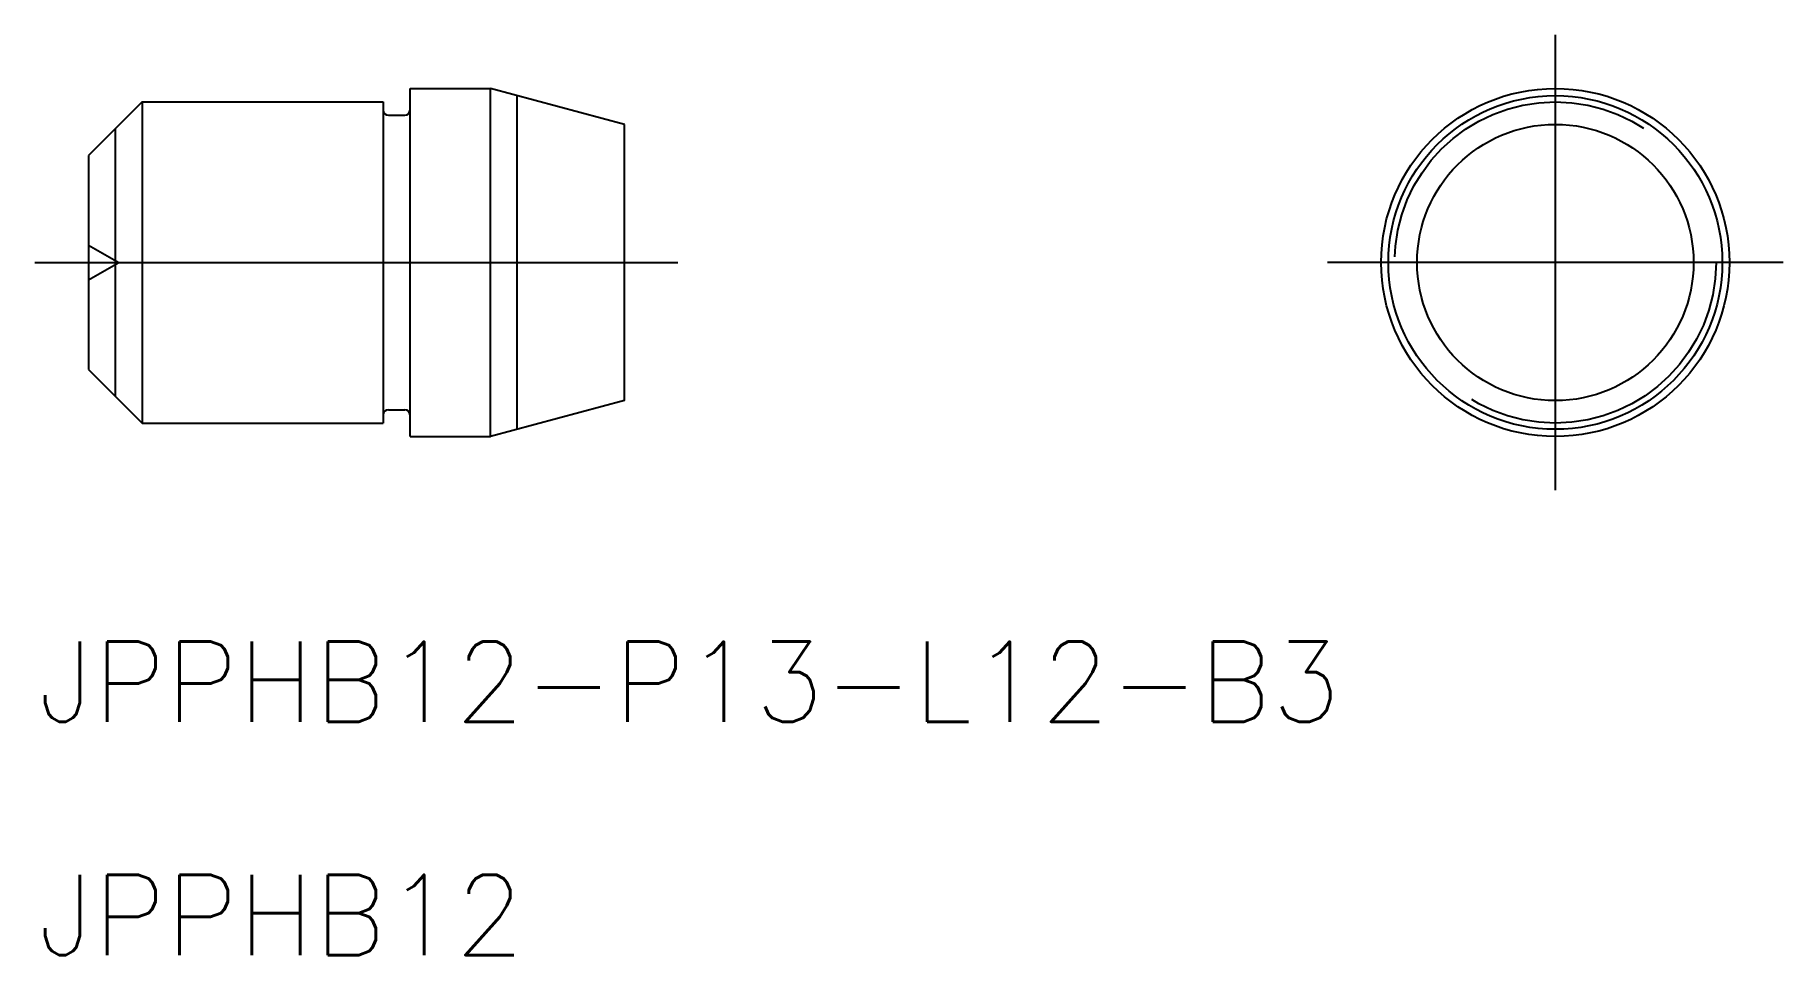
# Model space of a CAD drawing. Extents: x -56.7 to 8.5, y -25.9 to 8.5.
import ezdxf

# ---------------------------------------------------------------- set-up
doc = ezdxf.new("R2010")
doc.units = 0
doc.linetypes.add('CENTER', pattern=[50.8, 31.75, -6.35, 6.35, -6.35])
doc.linetypes.add('DASHED', pattern=[19.05, 12.7, -6.35])
doc.layers.get('0').update_dxf_attribs({"linetype": 'CONTINUOUS'})
doc.layers.add('CENTER', color=1, linetype='CENTER')
doc.styles.get("Standard").update_dxf_attribs({"font": 'txt.shx', "height": 3, "bigfont": 'bigfont.shx'})

# ---------------------------------------------------------------- blocks, each defined once
blk = doc.blocks.new('*U2')
at = {"color": 7, "linetype": 'CONTINUOUS'}
blk.add_text('JPPHB12-P13-L12-B3', height=3, dxfattribs=at).set_placement((-56.624, -17.158))
blk = doc.blocks.new('*U3')
at = {"color": 7, "linetype": 'CONTINUOUS'}
blk.add_text('JPPHB12', height=3, dxfattribs=at).set_placement((-56.624, -25.871))

msp = doc.modelspace()

# ---------------------------------------------------------------- linework, layer by layer
at = {"color": 7, "linetype": 'CONTINUOUS'}
for p, q in [((-52.75, 6), (-54.75, 4)), ((-52.75, 6), (-43.75, 6)), ((-52.75, 6), (-52.75, -6)), ((-43.75, 6), (-43.75, -6)), ((-42.75, -6.5), (-42.75, 6.5)), ((-42.75, 6.5), (-39.75, 6.5)), ((-34.75, 5.16), (-39.75, 6.5)), ((-39.75, -6.5), (-39.75, 6.5)), ((-38.75, -6.232), (-38.75, 6.232)), ((-43.55, 5.5), (-42.95, 5.5)), ((-53.75, 5), (-53.75, -5)), ((-34.75, -5.16), (-34.75, 5.16)), ((-54.75, 4), (-54.75, -4)), ((-54.75, -4), (-52.75, -6)), ((-34.75, -5.16), (-39.75, -6.5)), ((-43.55, -5.5), (-42.95, -5.5)), ((-52.75, -6), (-43.75, -6)), ((-42.75, -6.5), (-39.75, -6.5))]:
    msp.add_line(p, q, dxfattribs=at)
at = {"color": 3, "linetype": 'DASHED'}
for p in [(-54.75, 0.65), (-54.75, -0.65)]:
    msp.add_line(p, (-53.624, 0), dxfattribs=at)
at = {"color": 7, "linetype": 'CONTINUOUS'}
for radius in [6.5, 6.232, 5.16]:
    msp.add_circle((0, 0), radius, dxfattribs=at)
at = {"color": 3, "linetype": 'DASHED'}
msp.add_circle((0, 0), 6, dxfattribs=at)
at = {"color": 7, "linetype": 'CONTINUOUS'}
for centre, start, end in [((-43.55, 5.7), 180, 270), ((-42.95, 5.7), 270, 0), ((-43.55, -5.7), 90, 180), ((-42.95, -5.7), 0, 90)]:
    msp.add_arc(centre, 0.2, start, end, dxfattribs=at)
at = {"layer": 'CENTER', "color": 1, "linetype": 'CENTER'}
for p, q in [((0, 8.5), (0, -8.5)), ((-56.75, 0), (-32.75, 0)), ((8.5, 0), (-8.5, 0))]:
    msp.add_line(p, q, dxfattribs=at)

# ---------------------------------------------------------------- block references
at = {"color": 7, "linetype": 'CONTINUOUS'}
for name in ['*U2', '*U3']:
    msp.add_blockref(name, (0, 0), dxfattribs=at)

doc.saveas('drawing.dxf')
